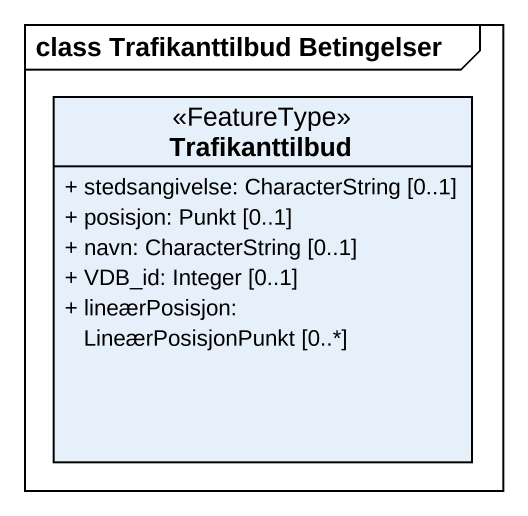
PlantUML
@startuml
mainframe class Trafikanttilbud Betingelser
hide circle
hide empty members
skinparam classAttributeIconSize 0
class Trafikanttilbud <<FeatureType>> {
  + stedsangivelse: CharacterString [0..1]
  + posisjon: Punkt [0..1]
  + navn: CharacterString [0..1]
  + VDB_id: Integer [0..1]
  + lineærPosisjon: LineærPosisjonPunkt [0..*]
}
@enduml
